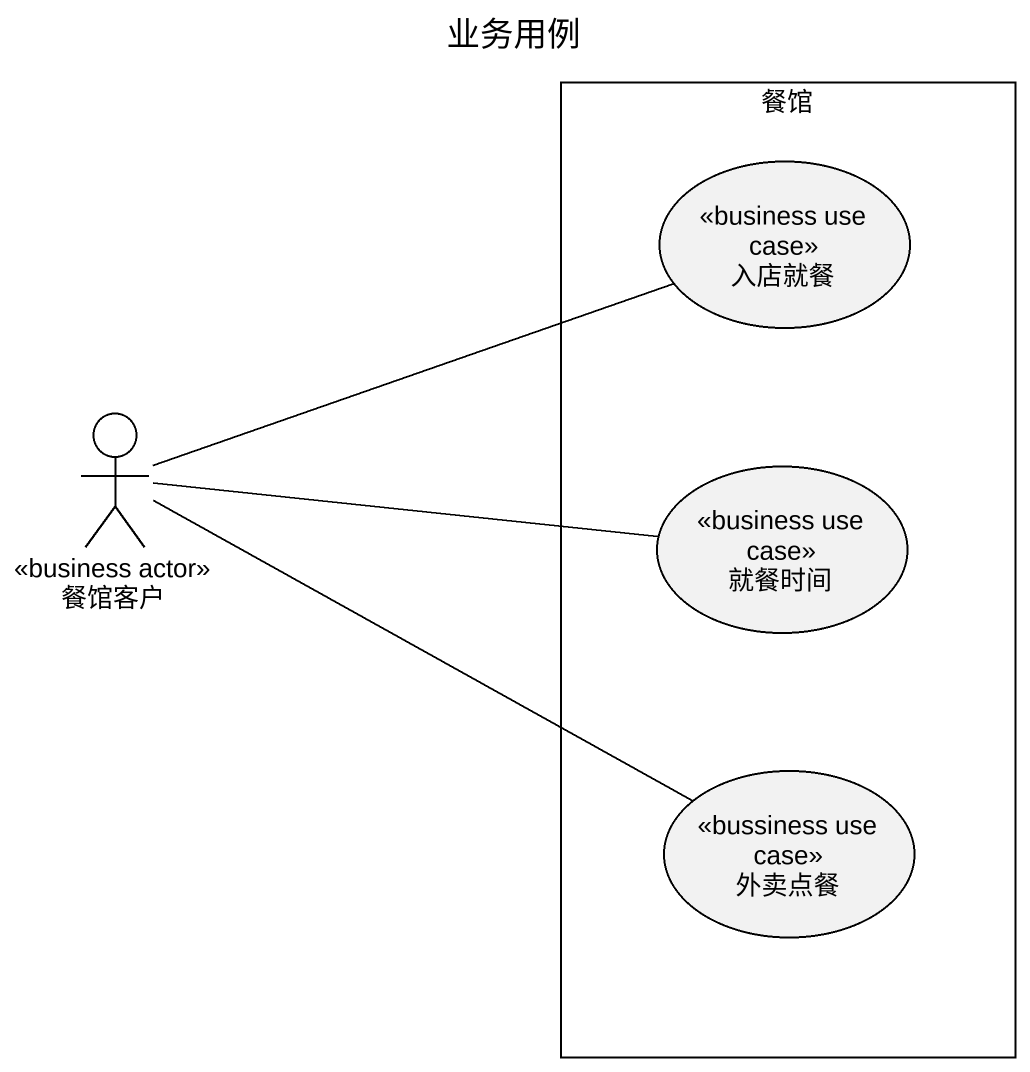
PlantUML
@startuml
title 业务用例
rectangle 餐馆 {
  usecase 入店就餐 <<business use case>>
  usecase 就餐时间 <<business use case>>
  usecase 外卖点餐 <<bussiness use case>>
}
actor 餐馆客户 <<business actor>>
餐馆客户 -right- 入店就餐
餐馆客户 -right- 就餐时间
餐馆客户 -right- 外卖点餐
@enduml
